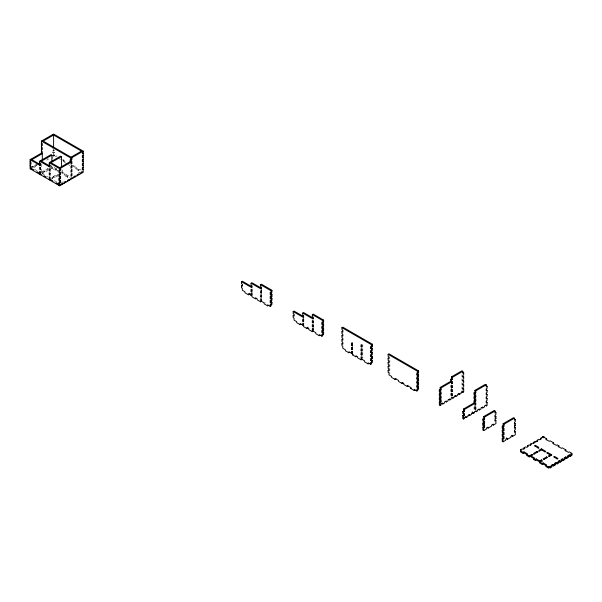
<?xml version="1.0" encoding="UTF-8"?>
<svg xmlns="http://www.w3.org/2000/svg" width="602" height="602" viewBox="0 0 602 602"><rect width="100%" height="100%" fill="white"/><g stroke="black" fill="none" stroke-linecap="round" stroke-linejoin="round"><path stroke-width="0.45" stroke-dasharray="3.01 2.26" d="M52.735 150.628L53.608 150.124L54.481 150.628L53.608 151.132L52.735 150.628L52.735 152.637L53.608 153.141L54.481 152.637L54.481 155.655L53.608 156.159L52.735 155.655L52.735 154.654L56.437 156.791M52.735 152.637L53.608 152.14L54.481 152.637M30.973 167.221L32.711 166.212L33.584 166.716L33.584 167.725L32.711 167.221L32.711 166.212M34.457 165.211L35.322 165.708L35.322 166.716L34.457 166.212L34.457 165.211L36.195 164.203L36.195 165.211L37.068 165.708M30.973 168.221L37.934 164.203M51.87 156.159L54.481 154.654L57.092 156.159M33.584 167.725L35.322 166.716M41.132 172.413L49.259 167.725M50.997 166.716L51.87 166.212M41.997 172.917L48.386 169.23L47.513 168.726L47.513 169.734M50.124 168.221L51.87 167.221L57.092 170.238L57.965 169.734L49.906 165.083M63.187 161.69L64.06 161.185L64.06 160.185L63.187 160.681L63.187 161.69L66.671 163.699M41.997 173.925L43.163 173.256L43.163 172.247L42.291 171.743L42.291 172.751L43.163 173.256M44.902 172.247L44.902 171.239L44.029 170.735L44.029 171.743L44.902 172.247L48.386 170.238M50.124 169.23L52.735 167.725L52.735 166.716M55.354 170.238L56.219 169.734L56.219 168.726L55.354 169.23L55.354 170.238L51.87 168.221L51.87 165.881M57.965 170.735L57.092 171.239L57.092 170.238M51.87 177.274L52.735 177.778L52.735 178.779L51.87 178.282L51.87 177.274L57.092 174.256L57.965 174.761L51.576 178.448M62.315 172.247L61.449 172.751L70.156 177.778M54.481 177.778L54.481 176.77L53.608 176.266L53.608 177.274L54.481 177.778L57.965 175.769L57.092 175.265L57.092 174.256M75.378 168.726L76.251 168.221L76.251 167.221L75.378 167.725L75.378 168.726L78.862 170.735L79.735 170.238L79.735 169.23L78.862 169.734L78.862 170.735M64.06 175.265L64.926 174.761L64.926 173.752L64.06 174.256L64.06 175.265L67.544 177.274L68.41 176.77L68.41 175.769L67.544 176.266L67.544 177.274M61.449 182.805L63.187 181.796M78.569 172.917L79.735 172.247L79.735 173.256M52.735 148.619L53.608 149.123L53.608 156.159M62.668 159.38L64.06 160.185M72.767 165.211L76.251 167.221M79.735 169.23L81.037 169.982M61.795 159.876L59.703 158.672L59.703 159.68M62.668 160.38L67.544 163.195M71.894 165.708L82.346 171.743M68.41 164.707L69.802 165.512M47.513 158.672L48.386 159.176L46.647 160.185L45.775 159.68M61.449 169.734L62.315 170.238L62.315 173.256M61.449 171.743L69.719 176.521M34.457 169.23L37.241 170.84M42.117 173.654L44.902 175.265M46.647 176.266L48.04 177.071M54.308 180.69L57.092 182.301M474.045 406.944L474.045 408.954M461.96 374.828L461.96 376.837M461.96 378.846L461.96 380.863M461.96 382.872L461.96 384.881M461.96 386.89L461.96 388.907M450.642 385.385L450.642 387.395M450.642 389.404L450.642 391.42M450.642 393.43L450.642 395.439M389.863 360.35L389.863 362.359M389.863 364.368L389.863 366.385M389.863 368.394L389.863 370.403M389.863 372.412L389.863 373.752M362.818 344.735L362.818 346.744M362.818 348.754L362.818 350.77M362.818 352.78L362.818 354.789M362.818 356.798L362.818 358.145M264.985 302.324L264.985 303.333M52.735 156.663L52.735 158.672M41.418 163.864L41.418 173.256"/><path stroke-width="0.9" d="M41.418 153.141L41.418 141.079L53.608 134.043L83.211 151.132L83.211 172.247L59.703 185.822L30.1 168.726L30.1 159.68L41.418 153.141L42.291 153.645L31.838 159.68M43.163 141.079L53.608 135.044L53.608 147.114M39.679 165.211L39.679 161.185L50.997 154.654L51.87 155.15L51.87 161.185M41.418 161.185L51.87 155.15M38.806 163.699L39.965 163.029M49.259 166.716L49.259 162.698L60.576 156.159L61.449 156.663L61.449 166.716M50.997 162.698L61.449 156.663M41.418 174.256L40.552 174.761L40.552 171.743L39.679 171.239L39.679 174.256M71.021 157.167L81.473 151.132M41.418 141.079L71.021 158.168L83.211 151.132M83.211 153.141L82.346 153.645L82.346 151.636L52.735 134.539M59.703 167.725L70.156 161.69L71.021 162.194M49.259 162.698L59.703 168.726L71.894 161.69L71.894 163.699L71.021 164.203L71.021 158.168M83.211 155.15L82.346 155.655L82.346 157.671L83.211 157.167M83.211 159.176L82.346 159.68L82.346 161.69L83.211 161.185M83.211 163.195L82.346 163.699L82.346 165.708L83.211 165.211M83.211 167.221L82.346 167.725L82.346 169.734L83.211 169.23M57.092 183.309L56.219 183.806L56.219 182.805L58.83 184.31M249.311 293.279L249.311 294.288L248.445 294.784L244.961 292.775L244.961 291.767L242.35 290.262L242.35 288.253L241.477 287.748L241.477 285.739L242.35 286.243L242.35 284.227L241.477 283.73L241.477 281.713L242.35 281.217L251.99 286.785M241.477 285.739L242.35 285.235M241.477 281.713L251.929 287.748L251.929 285.739L251.057 285.235L251.057 283.226L251.929 282.722L261.569 288.29M251.057 283.226L261.501 289.253L261.501 287.244L260.636 286.74L260.636 284.731L261.501 284.227L271.953 290.262L271.953 292.271L271.081 292.775L270.208 292.271L270.208 294.28L271.081 294.784L271.953 294.28L271.953 296.297L271.081 296.801L270.208 296.297L270.208 298.306L271.081 298.81L271.953 298.306L271.953 300.315L271.081 300.819L270.208 300.315L270.208 302.324L271.081 302.829L271.953 302.324L271.953 304.341L271.081 304.838L270.208 304.341L270.208 306.35L271.081 305.846L271.081 302.829M251.929 289.758L251.057 289.253L251.057 291.27L251.929 290.766M251.929 294.784L251.057 295.289L251.057 293.279L251.929 292.775L251.929 296.801L255.406 298.81L256.279 298.306M261.501 291.27L260.636 290.766L260.636 292.775L261.501 292.271M261.501 295.289L260.636 294.784L260.636 296.801L261.501 296.297M260.636 284.731L271.081 290.766L271.953 290.262M270.208 294.28L271.081 293.784L271.953 294.28M255.406 298.81L255.406 297.802L257.152 298.81L257.152 299.811L260.636 301.828L261.501 301.324L264.112 302.829L264.112 303.837L267.597 305.846L268.469 305.342M270.208 298.306L271.081 297.802L271.953 298.306M270.208 302.324L271.081 301.828L271.953 302.324M301 324.124L300.127 324.628L296.643 322.619L296.643 321.611L294.032 320.106L294.032 318.089L293.166 317.593L293.166 315.576L294.032 316.08L294.032 314.071L293.166 313.567L293.166 311.558L294.032 311.053L303.679 316.622M293.166 315.576L294.032 315.079M293.166 311.558L303.611 317.593L303.611 315.576L302.738 315.079L302.738 313.063L303.611 312.566L313.258 318.134M302.738 313.063L313.19 319.098L313.19 317.088L312.318 316.584L312.318 314.575L313.19 314.071L323.635 320.106L323.635 322.115L322.77 322.619L321.897 322.115L321.897 324.124L322.77 324.628L323.635 324.124L323.635 326.133L322.77 326.638L321.897 326.133L321.897 328.143L322.77 328.647L323.635 328.143L323.635 330.159L322.77 330.664L321.897 330.159L321.897 332.169L322.77 332.673L323.635 332.169L323.635 334.178L322.77 334.682L321.897 334.178L321.897 336.187L322.77 335.69L322.77 332.673M303.611 319.602L302.738 319.098L302.738 321.107L303.611 320.603M300.127 324.628L300.127 323.62L302.738 325.133L303.611 324.628M313.19 321.107L312.318 320.603L312.318 322.619L313.19 322.115M307.968 328.143L307.095 328.647L307.095 327.646L307.968 327.142M313.19 325.133L312.318 324.628L312.318 326.638L313.19 326.133M312.318 314.575L322.77 320.603L323.635 320.106M321.897 324.124L322.77 323.62L323.635 324.124M307.095 327.646L308.834 328.647L308.834 329.655L312.318 331.664L313.19 331.16L315.802 332.673L315.802 333.674L319.286 335.69L320.159 335.186M321.897 328.143L322.77 327.646L323.635 328.143M321.897 332.169L322.77 331.664L323.635 332.169M349.762 352.275L348.889 352.78L345.405 350.77L345.405 349.762L342.794 348.257L342.794 346.24L341.921 345.744L341.921 343.727L342.794 344.231L342.794 342.222L341.921 341.718L341.921 339.709L342.794 340.213L342.794 338.204L341.921 337.699L341.921 335.69L342.794 336.187L342.794 334.178L341.921 333.674L341.921 331.664L342.794 332.169L342.794 330.159L341.921 329.655L341.921 327.646L342.794 327.142L372.397 344.231L372.397 346.24L371.532 346.744L370.659 346.24L370.659 348.257L371.532 348.754L372.397 348.257L372.397 350.266L371.532 350.77L370.659 350.266L370.659 352.275L371.532 352.78L372.397 352.275L372.397 354.285L371.532 354.789L370.659 354.285L370.659 356.301L371.532 356.798L372.397 356.301L372.397 358.31L371.532 358.815L370.659 358.31L370.659 360.32L371.532 360.824L372.397 360.32L372.397 362.329L371.532 362.833L370.659 362.329L370.659 364.338L371.532 363.841L371.532 360.824M341.921 331.664L342.794 331.16M341.921 335.69L342.794 335.186M341.921 339.709L342.794 339.204M341.921 343.727L342.794 343.23M351.5 343.23L352.373 342.726L352.373 345.744L351.5 345.239L351.5 343.23L352.373 343.727M351.5 345.239L352.373 344.735M352.373 347.753L351.5 347.249L351.5 349.258L352.373 348.754M361.952 345.239L361.08 344.735L361.08 346.744L361.952 346.24M348.889 352.78L348.889 351.771L351.5 353.284L352.373 352.78M352.373 351.44L352.373 354.789L353.246 354.285M361.952 349.258L361.08 348.754L361.08 350.77L361.952 350.266M341.921 327.646L371.532 344.735L372.397 344.231M352.373 354.789L355.857 356.798L356.73 356.301M370.659 348.257L371.532 347.753L372.397 348.257M361.952 353.284L361.08 352.78L361.08 354.789L361.952 354.285M370.659 352.275L371.532 351.771L372.397 352.275M355.857 356.798L355.857 355.797L357.596 356.798L357.596 357.806L361.08 359.815L361.952 359.311L364.564 360.824L364.564 361.825L368.048 363.841L368.913 363.337M370.659 356.301L371.532 355.797L372.397 356.301M370.659 360.32L371.532 359.815L372.397 360.32M395.958 378.951L395.093 379.456L391.609 377.439L391.609 376.438L388.997 374.926L388.997 372.916L388.124 372.412L388.124 370.403L388.997 370.907L388.997 368.898L388.124 368.394L388.124 366.385L388.997 366.881L388.997 364.872L388.124 364.368L388.124 362.359L388.997 362.863L388.997 360.854L388.124 360.35L388.124 358.34L388.997 358.845L388.997 356.828L388.124 356.331L388.124 354.315L388.997 353.818L418.601 370.907L418.601 372.916L417.728 373.421L416.862 372.916L416.862 374.926L417.728 375.43L418.601 374.926L418.601 376.942L417.728 377.439L416.862 376.942L416.862 378.951L417.728 379.456L418.601 378.951L418.601 380.961L417.728 381.465L416.862 380.961L416.862 382.97L417.728 383.474L418.601 382.97L418.601 384.979L417.728 385.483L416.862 384.979L416.862 386.996L417.728 387.5L418.601 386.996L418.601 389.005L417.728 389.509L416.862 389.005L416.862 391.014L417.728 390.51L417.728 387.5M388.124 358.34L388.997 357.836M388.124 362.359L388.997 361.855M388.124 366.385L388.997 365.881M388.124 370.403L388.997 369.899M388.124 354.315L417.728 371.411L418.601 370.907M395.093 379.456L395.093 378.447L398.577 380.456L398.577 381.465L402.053 383.474L402.926 382.97M416.862 374.926L417.728 374.429L418.601 374.926M416.862 378.951L417.728 378.447L418.601 378.951M402.053 383.474L402.053 382.466L403.799 383.474L403.799 384.482L407.283 386.492L408.148 385.987M416.862 382.97L417.728 382.466L418.601 382.97M407.283 386.492L407.283 385.483L410.767 387.5L410.767 388.501L411.633 387.997M416.862 386.996L417.728 386.492L418.601 386.996M410.767 388.501L414.244 390.51L415.117 390.013M462.833 371.306L452.388 377.341L452.388 379.35L451.515 378.846L451.515 376.837L461.96 370.809L462.833 371.306L462.833 373.323L463.706 372.819L463.706 374.828L462.833 375.332L462.833 377.341L463.706 376.837L463.706 378.846L462.833 379.35L462.833 381.359L463.706 380.863L463.706 382.872L462.833 383.376L462.833 385.385L463.706 384.881L463.706 386.89L462.833 387.395L462.833 389.404L463.706 388.907L463.706 391.917L462.833 392.421L461.96 391.917M441.936 403.483L442.809 403.987L442.809 402.979L441.063 403.987L441.063 404.988L440.197 405.492L439.325 404.988L439.325 401.97L440.197 402.475L441.063 401.97L441.063 399.961L440.197 400.465L439.325 399.961L439.325 397.952L440.197 398.456L441.063 397.952L441.063 395.943L440.197 396.447L439.325 395.943L439.325 393.934L440.197 394.43L441.063 393.934L441.063 391.917L440.197 392.421L439.325 391.917L439.325 389.908L440.197 389.404L440.197 387.395L450.642 381.359L450.642 379.35L451.515 378.846M450.642 379.35L451.515 379.854L452.388 379.35M440.197 387.395L441.063 387.899L452.388 381.359L452.388 383.376L451.515 383.873L451.515 379.854M439.325 389.908L440.197 390.412L441.063 389.908L441.063 387.899M451.515 385.89L452.388 385.385L452.388 387.395L451.515 387.899L451.515 385.551M439.325 393.934L440.197 393.43L441.063 393.934M451.515 389.908L452.388 389.404L452.388 391.42L451.515 391.917L451.515 388.907M439.325 397.952L440.197 397.448L441.063 397.952M451.515 393.934L452.388 393.43L452.388 395.439L451.515 395.943L451.515 393.595M439.325 401.97L440.197 401.474L441.063 401.97M462.833 392.421L462.833 391.42L461.094 392.421L461.094 393.43L459.349 394.43L458.476 393.934M442.809 403.987L444.547 402.979L444.547 401.97L446.293 400.97L446.293 401.97L445.42 401.474M446.293 401.97L448.031 400.97L448.031 399.961L449.769 398.96L449.769 399.961L448.904 399.457M449.769 399.961L451.079 399.209L451.079 398.2L452.817 397.2L452.817 398.2L451.952 397.704M452.817 398.2L454.126 397.448L454.126 396.447L455.864 395.439L455.864 396.447L454.999 395.943M455.864 396.447L457.61 395.439L457.61 394.43L459.349 393.43L459.349 394.43M486.235 384.821L475.791 390.856L475.791 392.865L474.918 392.361L474.918 390.352L485.37 384.317L486.235 384.821L486.235 386.83L487.108 386.326L487.108 388.343L486.235 388.847L486.235 390.856L487.108 390.352L487.108 392.361L486.235 392.865L486.235 394.874L487.108 394.37L487.108 396.387L486.235 396.884L486.235 398.9L487.108 398.396L487.108 400.405L486.235 400.909L486.235 402.919L487.108 402.414L487.108 405.432L486.235 405.936L485.37 405.432M474.918 401.414L474.918 405.432L475.791 404.928L475.791 402.919L464.473 409.458L464.473 411.467L463.6 410.963L463.6 408.954L474.045 402.919L474.045 400.909L474.918 401.414L475.791 400.909L475.791 398.9L474.918 399.397L474.045 398.9L474.045 396.884L474.918 397.388L475.791 396.884L475.791 394.874L474.918 395.379L474.045 394.874L474.045 392.865L474.918 392.361M474.045 392.865L474.918 393.369L475.791 392.865M474.045 396.884L474.918 396.387L475.791 396.884M474.045 400.909L474.918 400.405L475.791 400.909M465.338 416.998L466.211 417.495L466.211 416.494L464.473 417.495L464.473 418.503L463.6 419.007L462.727 418.503L462.727 415.485L463.6 415.99L464.473 415.485L464.473 413.476L463.6 413.98L462.727 413.476L462.727 411.467L463.6 410.963M462.727 411.467L463.6 411.971L464.473 411.467M474.918 407.441L475.791 406.944L475.791 408.954L474.918 409.458L474.918 406.44M462.727 415.485L463.6 414.981L464.473 415.485M473.18 412.468L472.307 411.971L472.307 412.972L473.18 413.476L473.18 412.468L471.434 413.476L471.434 414.485L469.695 415.485L468.823 414.981M466.211 417.495L467.95 416.494L467.95 415.485L469.695 414.485L469.695 415.485M473.18 413.476L474.481 412.724L474.481 411.715L476.227 410.714L476.227 411.715L475.354 411.211M476.227 411.715L477.529 410.963L477.529 409.954L479.275 408.954L479.275 409.954L478.402 409.458M479.275 409.954L481.013 408.954L481.013 407.945L482.759 406.944L482.759 407.945L481.886 407.441M482.759 407.945L484.497 406.944L484.497 405.936L486.235 404.928L486.235 405.936M487.214 427.616L488.087 428.112L488.087 427.111L486.341 428.112L486.341 429.121L483.73 430.626L482.857 430.129L482.857 427.111L483.73 427.616L484.602 427.111L484.602 425.102L483.73 425.599L482.857 425.102L482.857 423.086L483.73 423.59L484.602 423.086L484.602 421.076L483.73 421.581L482.857 421.076L482.857 419.067L483.73 418.563L483.73 416.554L494.182 410.519L495.047 411.023L495.047 413.032L495.92 412.528L495.92 414.545L495.047 415.041L495.047 417.058L495.92 416.554L495.92 418.563L495.047 419.067L495.047 421.076L495.92 420.572L495.92 423.59L493.309 425.102L492.436 424.598M483.73 416.554L484.602 417.058L495.047 411.023M482.857 419.067L483.73 419.571L484.602 419.067L484.602 417.058M482.857 423.086L483.73 422.581L484.602 423.086M482.857 425.102L483.73 424.598L484.602 425.102M482.857 427.111L483.73 426.607L484.602 427.111M488.087 428.112L491.571 426.103L491.571 425.102L493.309 424.094L493.309 425.102M506.598 437.797L506.598 438.805L507.463 439.302L507.463 438.301L505.725 439.302L505.725 440.31L503.114 441.815L502.241 441.319L502.241 438.301L503.114 438.805L503.987 438.301L503.987 436.292L503.114 436.789L502.241 436.292L502.241 434.275L503.114 434.779L503.987 434.275L503.987 432.266L503.114 432.77L502.241 432.266L502.241 430.257L503.114 430.761L503.987 430.257L503.987 428.248L503.114 428.752L502.241 428.248L502.241 426.231L503.114 425.734L503.114 423.718L513.559 417.69L514.432 418.194L514.432 420.204L515.304 419.699L515.304 421.709L514.432 422.213L514.432 424.222L515.304 423.718L515.304 425.734L514.432 426.231L514.432 428.248L515.304 427.744L515.304 429.753L514.432 430.257L514.432 432.266L515.304 431.762L515.304 434.779L512.693 436.292L511.82 435.788M503.114 423.718L503.987 424.222L514.432 418.194M502.241 426.231L503.114 426.735L503.987 426.231L503.987 424.222M502.241 428.248L503.114 427.744M502.241 430.257L503.114 429.753L503.987 430.257M502.241 434.275L503.114 433.779L503.987 434.275M502.241 438.301L503.114 437.797L503.987 438.301M507.463 439.302L510.947 437.293L510.947 436.292L512.693 435.284L512.693 436.292M520.527 449.86L521.4 450.364L520.527 450.868L523.138 452.373L524.011 451.876L527.495 453.885L526.622 454.39L526.622 455.39L529.233 456.903L532.717 454.886L531.844 454.39L529.233 455.895L524.011 452.877L523.138 453.381L520.527 451.876L520.527 449.86L522.265 448.859L523.138 449.363L524.884 448.355L524.011 447.85L524.011 448.859M524.011 447.85L525.749 446.85L526.622 447.346L528.36 446.345L527.495 445.841L527.495 446.85M527.495 445.841L529.233 444.833L530.106 445.337L531.408 444.585L530.543 444.08L530.543 445.089M530.543 444.08L532.281 443.072L533.154 443.576L534.456 442.824L533.59 442.319L533.59 443.328M533.59 442.319L535.328 441.319L536.201 441.815L537.94 440.814L537.074 440.31L537.074 441.319M537.074 440.31L538.813 439.302L539.685 439.806L541.424 438.805L540.551 438.301L540.551 439.302M540.551 438.301L544.088 436.262M544.035 437.293L543.17 437.797L542.297 437.293M537.94 447.85L538.813 447.346L535.328 445.337L534.456 445.841L538.813 448.355M546.646 439.806L546.646 438.805L545.781 439.302L549.265 441.319L550.13 440.814L553.614 442.824L553.614 443.832M533.59 454.39L537.94 451.876L537.074 451.372L533.59 453.381L534.456 453.885M544.908 451.876L545.781 451.372L541.424 448.859L538.813 450.364L539.685 450.868M538.813 451.372L541.424 449.86L545.081 451.974M553.614 442.824L552.741 443.328L556.225 445.337L557.098 444.833L558.837 445.841L558.837 446.85M539.685 461.93L542.297 460.417L541.424 459.913L539.685 460.921L536.201 458.912L535.328 459.416L530.979 456.903L530.979 455.895L534.456 457.904L533.59 458.408L533.59 459.416L534.456 458.912M548.971 456.564L551.876 454.886L547.519 452.373L546.646 452.877L551.003 455.39L551.003 454.39M558.837 445.841L557.971 446.345L561.448 448.355L562.321 447.85L565.805 449.86L565.805 450.868M533.59 459.416L535.328 460.417L536.201 459.913L542.297 463.435L543.17 462.93L546.646 464.947L545.781 465.444L545.781 466.452L548.392 467.957L549.265 467.461L550.13 467.957L551.876 466.956L551.876 465.948L551.003 465.444L552.741 464.443L553.614 464.947L556.225 463.435L557.098 463.939L558.837 462.93L558.837 461.93L557.971 461.425L559.273 460.673L560.146 461.17L561.884 460.169L561.884 461.17L560.146 462.178L559.273 461.674L559.273 460.673M543.862 459.514L547.519 457.4L546.646 456.903L543.17 458.912L544.035 459.416M557.098 458.912L557.971 458.408L554.487 456.399L553.614 456.903L557.271 459.01M565.805 449.86L564.932 450.364L568.416 452.373L569.289 451.876L571.9 453.381L571.9 455.39L570.162 456.399L569.289 455.895L566.678 457.4L565.805 456.903L564.066 457.904L564.932 458.408L564.932 459.416L563.194 460.417L562.321 459.913L562.321 458.912L563.194 459.416L565.805 457.904L566.678 458.408L568.416 457.4L568.416 456.399L567.543 455.895L569.289 454.886L570.162 455.39L571.9 454.39L571.027 453.885L571.027 454.886M539.685 460.921L539.685 462.93L542.297 464.443L543.17 463.939L548.392 466.956L549.265 466.452L550.13 466.956L552.741 465.444L553.614 465.948L555.353 464.947L555.353 463.939L554.487 463.435L556.225 462.426L557.098 462.93L558.837 461.93M562.321 458.912L561.019 459.665L561.884 460.169M571.027 453.885L571.9 453.381M462.833 372.314L463.706 372.819M486.235 385.829L487.108 386.326M462.833 376.333L463.706 376.837M486.235 389.848L487.108 390.352M462.833 380.359L463.706 380.863M486.235 393.874L487.108 394.37M42.291 140.575L71.894 157.671L71.894 159.68L71.021 160.185L70.156 159.68L70.156 161.69M451.515 376.837L452.388 377.341M474.918 390.352L475.791 390.856M462.833 384.377L463.706 384.881M486.235 397.892L487.108 398.396M41.418 143.088L42.291 143.592L42.291 145.601L41.418 145.097M450.642 381.359L451.515 381.864M462.833 388.403L463.706 388.907M486.235 401.91L487.108 402.414M451.515 382.872L452.388 383.376M514.432 419.195L515.304 419.699M41.418 147.114L42.291 147.61L42.291 149.627L41.418 149.123M542.522 436.42L546.646 438.805M461.96 390.916L462.833 391.42M451.515 386.89L452.388 387.395M495.047 412.031L495.92 412.528M514.432 423.221L515.304 423.718M41.418 151.132L42.291 151.636L42.291 159.68M514.432 425.23L515.304 425.734M474.045 402.919L474.918 403.423M451.515 390.916L452.388 391.42M495.047 416.05L495.92 416.554M514.432 427.239L515.304 427.744M371.532 345.744L372.397 346.24M495.047 418.059L495.92 418.563M50.124 162.194L60.576 168.221L60.576 170.238L59.703 170.735L58.83 170.238L58.83 172.247L59.703 172.751L60.576 172.247L60.576 174.256L59.703 174.761L58.83 174.256L58.83 176.266L59.703 176.77L60.576 176.266L60.576 178.282L59.703 178.779L58.83 178.282L58.83 180.291L59.703 180.796L60.576 180.291L60.576 182.301L59.703 182.805L58.83 182.301L58.83 185.318M451.515 394.935L452.388 395.439M474.918 408.449L475.791 408.954M495.047 420.068L495.92 420.572M514.432 431.265L515.304 431.762M440.197 389.404L441.063 389.908M503.114 425.734L503.987 426.231M49.259 164.707L50.124 165.211L50.124 167.221L39.679 161.185M40.552 160.681L49.334 165.753M361.08 346.744L361.952 347.249L361.952 344.901M271.081 295.793L271.953 296.297M483.73 418.563L484.602 419.067M549.265 456.399L548.392 455.895L550.13 454.886L550.13 455.895M39.679 163.195L40.552 163.699L40.552 165.708L30.1 159.68M30.973 159.176L39.755 164.248M463.6 408.954L464.473 409.458M260.636 292.775L261.501 293.279L261.501 290.262M312.318 322.619L313.19 323.116L313.19 320.776M361.08 350.77L361.952 351.275L361.952 348.927M322.77 329.655L323.635 330.159M371.532 357.806L372.397 358.31M30.1 161.69L30.973 162.194L30.973 164.203L30.1 163.699M440.197 399.457L441.063 399.961M251.057 291.27L251.929 291.767L251.929 289.427M260.636 296.801L261.501 297.298L261.501 294.957M302.738 321.107L303.611 321.611L303.611 318.593M312.318 326.638L313.19 327.142L313.19 324.794M351.5 349.258L352.373 349.762L352.373 346.744M361.08 354.789L361.952 355.293L361.952 352.275M30.1 165.708L30.973 166.212L30.973 169.23M251.057 293.279L251.929 293.784M261.501 299.314L260.636 298.81L260.636 301.828M303.611 323.62L302.738 323.116L302.738 325.133M313.19 329.151L312.318 328.647L312.318 331.664M352.373 351.771L351.5 351.275L351.5 353.284M361.952 357.302L361.08 356.798L361.08 359.815M542.297 461.425L541.424 460.921L541.424 459.913M30.973 168.221L33.584 169.734L33.584 170.735M39.679 173.256L37.068 171.743L37.068 172.751M50.124 179.283L52.735 180.796L52.735 181.796M251.057 295.289L248.445 293.784L248.445 294.784M270.208 306.35L267.597 304.838L267.597 305.846M321.897 336.187L319.286 334.682L319.286 335.69M370.659 364.338L368.048 362.833L368.048 363.841M416.862 391.014L414.244 389.509L414.244 390.51M307.095 328.647L303.611 326.638L303.611 323.289M570.162 455.39L570.162 456.399M569.289 454.886L569.289 455.895M566.678 457.4L566.678 458.408M565.805 456.903L565.805 457.904M563.194 459.416L563.194 460.417M560.146 461.17L560.146 462.178M557.098 462.93L557.098 463.939M556.225 462.426L556.225 463.435M554.487 456.399L554.487 457.4M553.614 464.947L553.614 465.948M552.741 464.443L552.741 465.444M550.13 466.956L550.13 467.957M549.265 466.452L549.265 467.461M548.392 466.956L548.392 467.957M547.519 452.373L547.519 453.381M546.646 456.903L546.646 457.904M543.17 462.93L543.17 463.939M542.297 449.363L542.297 450.364M542.297 463.435L542.297 464.443M541.424 448.859L541.424 449.86M537.074 451.372L537.074 452.373M536.201 458.912L536.201 459.913M535.328 441.319L535.328 442.319M535.328 445.337L535.328 446.345M535.328 459.416L535.328 460.417M531.844 454.39L531.844 455.39M529.233 455.895L529.233 456.903M524.011 451.876L524.011 452.877M523.138 452.373L523.138 453.381M503.114 426.735L503.114 429.753M503.114 430.761L503.114 433.779M503.114 434.779L503.114 437.797M503.114 438.805L503.114 441.815M483.73 419.571L483.73 422.581M483.73 423.59L483.73 426.607M483.73 427.616L483.73 430.626M474.918 393.369L474.918 396.387M474.918 397.388L474.918 400.405M463.6 411.971L463.6 414.981M463.6 415.99L463.6 419.007M440.197 390.412L440.197 393.43M440.197 394.43L440.197 397.448M440.197 398.456L440.197 401.474M440.197 402.475L440.197 405.492M417.728 371.411L417.728 374.429M417.728 375.43L417.728 378.447M417.728 379.456L417.728 382.466M417.728 383.474L417.728 386.492M371.532 344.735L371.532 347.753M371.532 348.754L371.532 351.771M371.532 352.78L371.532 355.797M371.532 356.798L371.532 359.815M361.952 357.054L361.952 359.311M322.77 320.603L322.77 323.62M322.77 324.628L322.77 327.646M322.77 328.647L322.77 331.664M313.19 328.143L313.19 331.16M271.081 290.766L271.081 293.784M271.081 294.784L271.081 297.802M271.081 298.81L271.081 301.828M261.501 299.059L261.501 301.324M82.346 172.751L82.346 171.743L80.6 172.751L80.6 173.752M78.862 174.761L78.862 173.752L77.116 174.761L77.116 175.769M75.378 176.77L75.378 175.769L73.64 176.77L73.64 177.778M72.33 178.531L72.33 177.522L70.592 178.531L70.592 179.539M69.283 180.291L69.283 179.283L67.544 180.291L67.544 181.292M65.799 182.301L65.799 181.292L64.06 182.301L64.06 183.309M62.315 184.31L62.315 183.309L60.576 184.31L60.576 185.318M59.703 168.726L59.703 185.822M50.124 180.291L50.124 177.274L49.259 176.77L49.259 179.787M45.775 177.778L45.775 176.77L44.029 175.769L44.029 176.77M71.894 165.708L71.021 166.212L71.021 168.221L71.894 167.725L71.894 165.708M71.894 169.734L71.021 170.238L71.021 172.247L71.894 171.743L71.894 169.734M71.894 173.752L71.021 174.256L71.021 176.266L71.894 175.769L71.894 173.752M50.124 169.23L49.259 168.726L49.259 170.735L50.124 171.239L50.124 169.23M40.552 167.725L39.679 167.221L39.679 169.23L40.552 169.734L40.552 167.725M50.124 173.248L49.259 172.751L49.259 174.761L50.124 175.265L50.124 173.248"/></g></svg>
